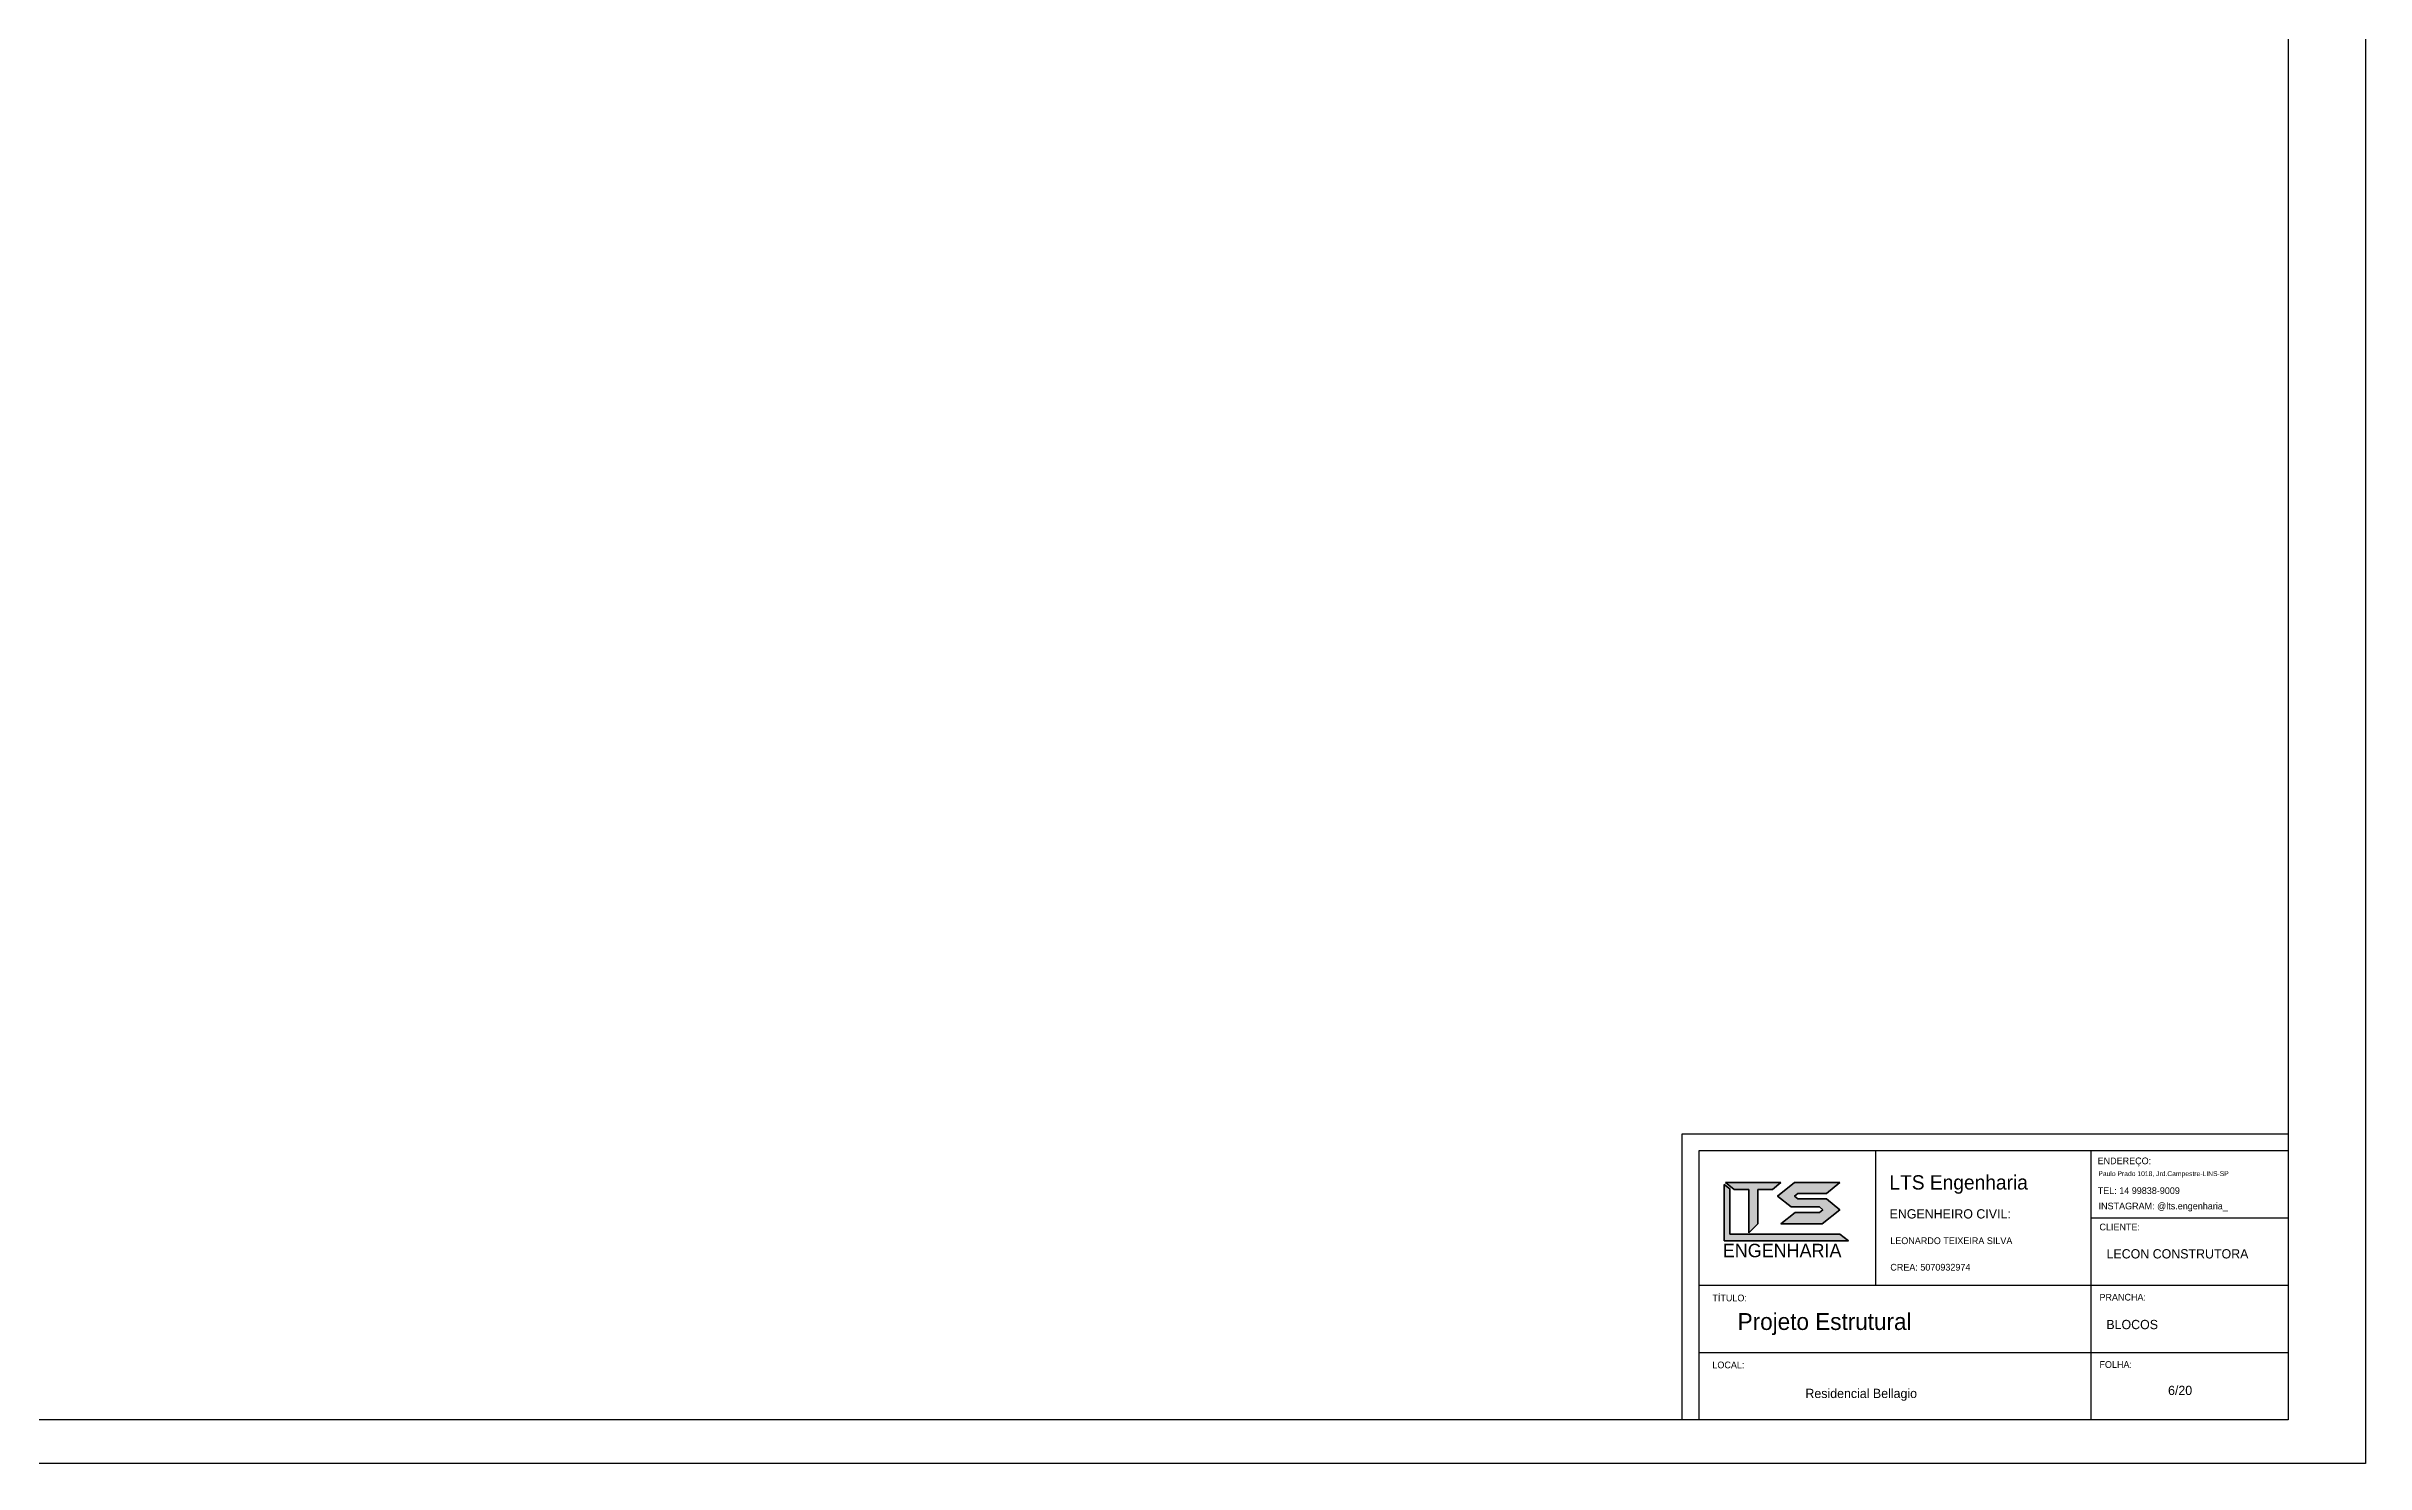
# Model space of a CAD drawing. Header units: millimetres. Extents: x -34 to 951, y -76 to 463.
# Drawn here: x 580.2 to 649.1, y -76.3 to -34.2 of the extents above; entities that cross this region are included whole.
import ezdxf

# ---------------------------------------------------------------- set-up
doc = ezdxf.new("R2010")
doc.units = ezdxf.units.MM
doc.header["$MEASUREMENT"] = 0

msp = doc.modelspace()

# ---------------------------------------------------------------- hatches: boundary and pattern name
h = msp.add_hatch(color=7)
h.dxf.hatch_style = 1
h.paths.add_polyline_path([(630.1956, -68.1635), (630.028, -68.0294), (630.028, -69.7049), (633.7142, -69.7049), (633.4628, -69.5039), (630.1956, -69.5039)])
h.paths.add_polyline_path([(631.0249, -68.1758), (631.4605, -68.1758), (631.7119, -67.9747), (631.6281, -67.9747), (630.0698, -67.9747), (630.3212, -68.1758), (630.7568, -68.1758), (630.7568, -69.4652), (631.0249, -69.1971)])
h.paths.add_polyline_path([(632.2172, -68.4575), (632.1163, -68.3768), (632.2172, -68.2961), (633.0611, -68.2961), (633.4628, -67.9747), (632.1163, -67.9747), (631.6136, -68.3768), (632.0154, -68.6983), (632.8593, -68.6983), (632.9602, -68.779), (632.8593, -68.8597), (632.1336, -68.8597), (631.7119, -69.1971), (632.9402, -69.1971), (633.4628, -68.779), (633.0611, -68.4575)])

# ---------------------------------------------------------------- linework, layer by layer
at = {"color": 7}
for p, q in [((649.0788, 7.7775), (649.0788, -76.3225)), ((646.7788, 6.4775), (646.7788, -75.0225)), ((628.7788, -66.5225), (646.7788, -66.5225)), ((628.7788, -67.0225), (628.7788, -66.5225)), ((628.7788, -75.0225), (628.7788, -67.0225)), ((629.2788, -75.0225), (629.2788, -67.0225)), ((629.2788, -67.0225), (646.7788, -67.0225)), ((634.5288, -71.0225), (634.5288, -67.0225)), ((640.9127, -67.0225), (640.9127, -75.0225)), ((646.7788, -67.0225), (646.7788, -75.0225)), ((630.028, -68.0294), (630.028, -69.7049)), ((630.1956, -68.1635), (630.028, -68.0294)), ((630.028, -68.0294), (630.028, -69.7049)), ((630.0698, -67.9747), (630.3212, -68.1758)), ((631.7119, -67.9747), (630.0698, -67.9747)), ((630.1956, -69.5039), (630.1956, -68.1635)), ((630.3212, -68.1758), (630.7568, -68.1758)), ((630.7568, -68.1758), (630.7568, -69.4652)), ((631.0249, -69.1971), (631.0249, -68.1758)), ((631.0249, -68.1758), (631.4605, -68.1758)), ((631.4605, -68.1758), (631.7119, -67.9747)), ((632.1163, -67.9747), (631.6136, -68.3768)), ((633.4628, -67.9747), (632.1163, -67.9747)), ((633.0611, -68.2961), (633.4628, -67.9747)), ((631.6136, -68.3768), (632.0154, -68.6983)), ((632.1336, -68.8597), (631.7119, -69.1971)), ((632.0154, -68.6983), (632.8593, -68.6983)), ((632.1163, -68.3768), (632.2172, -68.2961)), ((632.2172, -68.4575), (632.1163, -68.3768)), ((632.8593, -68.8597), (632.1336, -68.8597)), ((632.2172, -68.2961), (633.0611, -68.2961)), ((633.0611, -68.4575), (632.2172, -68.4575)), ((632.8593, -68.6983), (632.9602, -68.779)), ((632.9602, -68.779), (632.8593, -68.8597)), ((632.9402, -69.1971), (633.4628, -68.779)), ((633.4628, -68.779), (633.0611, -68.4575)), ((633.4628, -69.5039), (630.1956, -69.5039)), ((630.7568, -69.4652), (631.0249, -69.1971)), ((631.7119, -69.1971), (632.9402, -69.1971)), ((633.7142, -69.7049), (633.4628, -69.5039)), ((640.9127, -69.0225), (646.7788, -69.0225)), ((630.028, -69.7049), (633.7142, -69.7049)), ((629.2788, -71.0225), (646.7788, -71.0225)), ((629.2788, -73.0225), (646.7788, -73.0225)), ((646.7788, -75.0225), (532.4788, -75.0225)), ((646.7788, -75.0225), (629.2788, -75.0225)), ((646.7788, -75.0225), (629.2788, -75.0225)), ((649.0788, -76.3225), (530.1788, -76.3225))]:
    msp.add_line(p, q, dxfattribs=at)
for points in [[(630.1956, -69.5039), (633.4628, -69.5039), (633.7142, -69.7049), (630.028, -69.7049), (630.028, -68.0294), (630.1956, -68.1635)], [(630.028, -69.7049), (633.7142, -69.7049), (633.4628, -69.5039), (630.1956, -69.5039), (630.1956, -68.1635), (630.028, -68.0294)], [(630.7568, -68.1758), (630.3212, -68.1758), (630.0698, -67.9747), (631.6281, -67.9747), (631.7119, -67.9747), (631.4605, -68.1758), (631.0249, -68.1758), (631.0249, -69.1971), (630.7568, -69.4652)], [(630.3212, -68.1758), (630.7568, -68.1758), (630.7568, -69.4652), (631.0249, -69.1971), (631.0249, -68.1758), (631.4605, -68.1758), (631.7119, -67.9747), (630.0698, -67.9747)], [(632.1163, -68.3768), (632.2172, -68.2961), (633.0611, -68.2961), (633.4628, -67.9747), (632.1163, -67.9747), (631.6136, -68.3768), (632.0154, -68.6983), (632.8593, -68.6983), (632.9602, -68.779), (632.8593, -68.8597), (632.1336, -68.8597), (631.7119, -69.1971), (632.9402, -69.1971), (633.4628, -68.779), (633.0611, -68.4575), (632.2172, -68.4575), (633.0611, -68.4575), (633.4628, -68.779), (632.9402, -69.1971), (631.7119, -69.1971), (632.1336, -68.8597), (632.8593, -68.8597), (632.9602, -68.779), (632.8593, -68.6983), (632.0154, -68.6983), (631.6136, -68.3768), (632.1163, -67.9747), (633.4628, -67.9747), (633.0611, -68.2961), (632.2172, -68.2961), (632.1163, -68.3768), (632.2172, -68.4575)]]:
    msp.add_lwpolyline(points, close=True, dxfattribs=at)

# ---------------------------------------------------------------- texts
for s, height, p in [('ENDEREÇO:', 0.2, (641.1179, -67.4286)), ('LTS Engenharia', 0.425339, (634.9351, -68.18)), ('TEL: 14 99838-9009', 0.2, (641.1221, -68.3132)), ('Paulo Prado 1018, Jrd.Campestre-LINS-SP', 0.144994, (641.141, -67.7805)), ('ENGENHEIRO CIVIL:', 0.275339, (634.9398, -69.0404)), ('INSTAGRAM: @lts.engenharia_', 0.2, (641.1466, -68.7699)), ('CLIENTE:', 0.2, (641.1722, -69.3935)), ('ENGENHARIA', 0.39848, (629.9858, -70.1903)), ('LEONARDO TEIXEIRA SILVA', 0.2, (634.96, -69.8012)), ('LECON CONSTRUTORA', 0.275339, (641.3832, -70.2275)), ('CREA: 5070932974', 0.2, (634.961, -70.5883)), ('TÍTULO:', 0.2, (629.6756, -71.5013)), ('PRANCHA:', 0.2, (641.1722, -71.4789)), ('Projeto Estrutural', 0.5, (630.4261, -72.3518)), ('BLOCOS ', 0.27534, (641.3781, -72.3281)), ('LOCAL:', 0.2, (629.6756, -73.4911)), ('FOLHA:', 0.2, (641.1722, -73.4782)), ('Residencial Bellagio', 0.275339, (632.4387, -74.3742)), ('6/20', 0.27534, (643.2104, -74.2847))]:
    msp.add_text(s, height=height, dxfattribs=at).set_placement(p)

doc.saveas('drawing.dxf')
